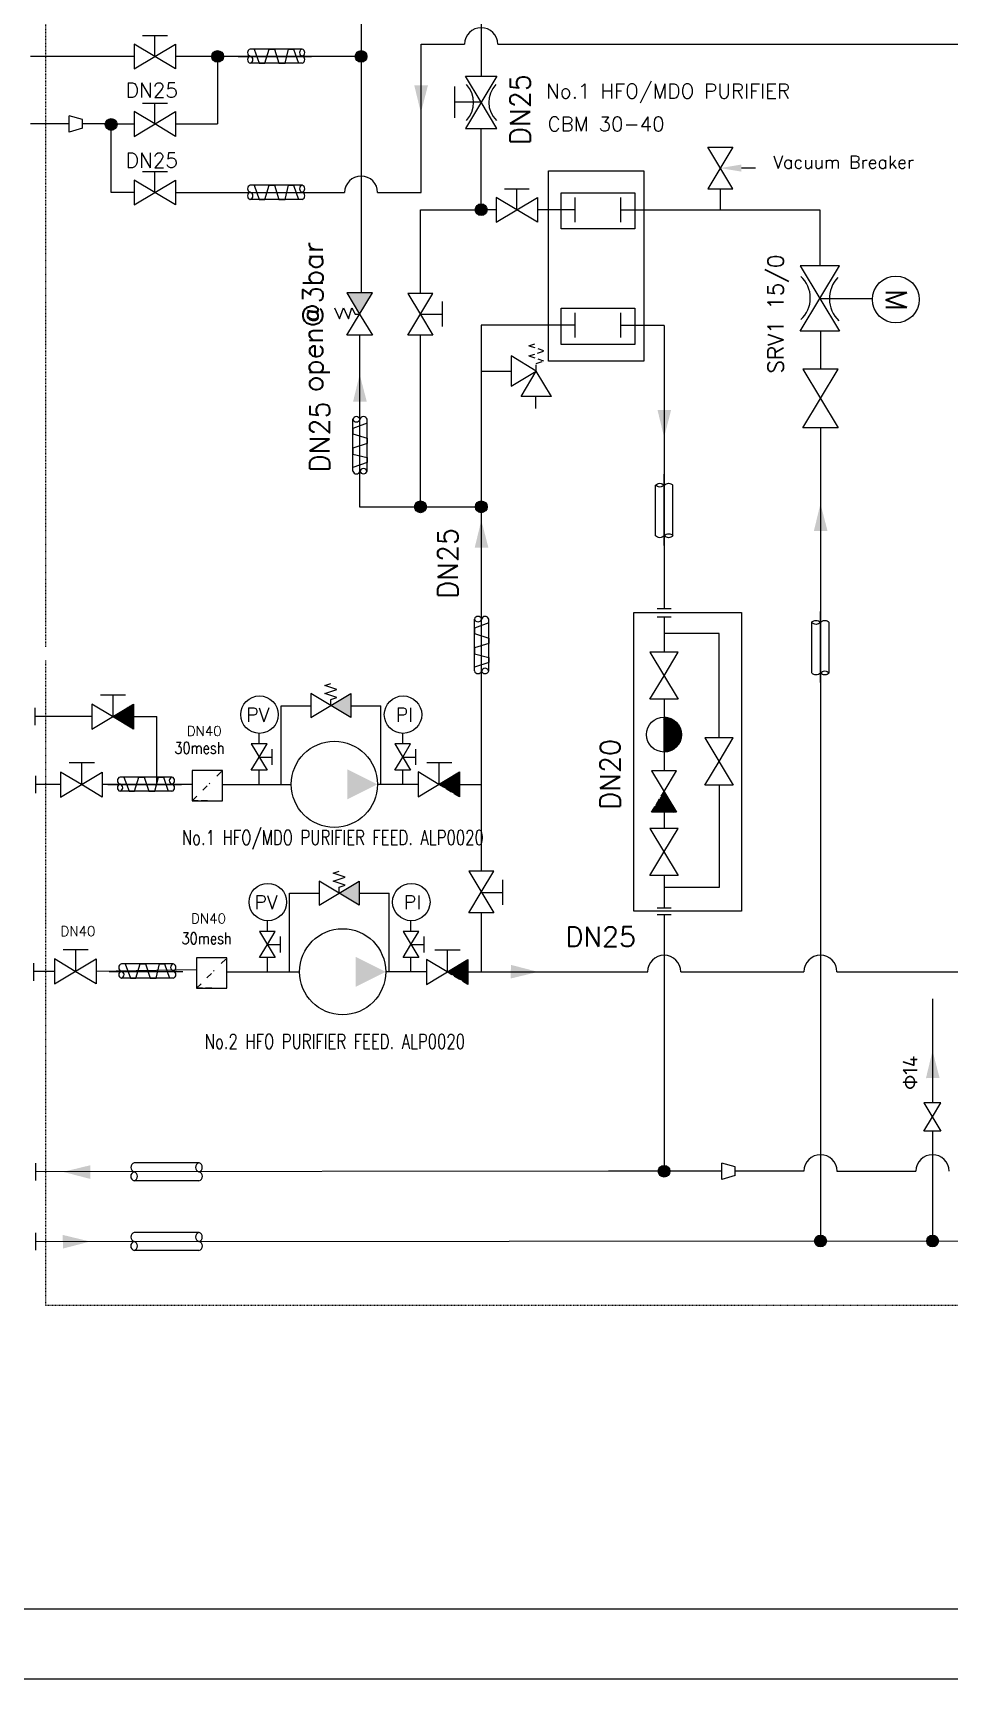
# Model space of a CAD drawing. Header units: inches. Extents: x 244 to 838, y -431 to 471.
# Drawn here: x 466.8 to 597.7, y -431.2 to -195.8 of the extents above; entities that cross this region are included whole.
import ezdxf

# ---------------------------------------------------------------- set-up
doc = ezdxf.new("R2010")
doc.units = ezdxf.units.IN
doc.header["$MEASUREMENT"] = 0
for name, pattern in [('CADRA_SOLID', [0]), ('CENTER2', [28.575, 19.05, -3.175, 3.175, -3.175]), ('DASHED', [19.05, 12.7, -6.35]), ('PHANTOM2', [1.25, 0.625, -0.125, 0.125, -0.125, 0.125, -0.125])]:
    doc.linetypes.add(name, pattern=pattern)
for name, color, linetype in [('002 0 ANCILLARY BLOCKS SKETCH No. 1-2-3-4-5', 7, 'Continuous'), ('003 0 HEATING SYSTEM SKETCH No. 1-2-3', 7, 'Continuous'), ('003 HEATING SYSTEM SKETCH No. 1-2-3', 7, 'Continuous'), ('1', 3, 'CADRA_SOLID'), ('10', 2, 'Continuous'), ('25', 2, 'Continuous'), ('35', 3, 'Continuous'), ('70', 5, 'Continuous'), ('DASHED', 2, 'DASHED'), ('DIMENS-DMEK0', 2, 'Continuous'), ('EQUIP', 2, 'Continuous'), ('GGGG', 8, 'Continuous'), ('TEXT__-DMEK0', 4, 'Continuous'), ('YTTERG-4', 3, 'Continuous'), ('YTTERG-LMEK0', 4, 'Continuous')]:
    doc.layers.add(name, color=color, linetype=linetype)
doc.layers.add('AM_8', color=1, linetype='Continuous', lineweight=25)
doc.styles.add('ROMANS', font='ROMANS')
doc.styles.add('XT05_0', font='romans', dxfattribs={"height": 50})
doc.linetypes.add('Amzigzag', pattern='A,0.0001,[135,ltypeshp.shx,S=0.04,R=0,X=0,Y=0],-11', length=11.0001)

# ---------------------------------------------------------------- blocks, each defined once
blk = doc.blocks.new('A$C80E2')
at = {"layer": 'EQUIP'}
for p, q in [((0.93, 1.55), (4.76, 1.55)), ((0.93, 0.23), (4.76, 0.23))]:
    blk.add_line(p, q, dxfattribs=at)
at = {"layer": 'EQUIP', "linetype": 'CENTER2'}
blk.add_line((0.2, 0.89), (5.58, 0.89), dxfattribs=at)
at = {"layer": 'EQUIP'}
for centre, start, end in [((1.22, 1.22), 131.5633, 228.4367), ((0.64, 1.22), 311.5633, 48.4367), ((4.46, 1.22), 311.5633, 48.4367), ((1.22, 0.56), 131.5633, 228.4367), ((5.05, 0.56), 131.5633, 228.4367), ((4.46, 0.56), 311.5633, 48.4367)]:
    blk.add_arc(centre, 0.441, start, end, dxfattribs=at)
blk = doc.blocks.new('0PIL')
at = {"layer": '25'}
blk.add_solid([(0, 0), (0, 0), (6, 1.5), (6, -1.5)], dxfattribs=at)
blk = doc.blocks.new('A$CC194')
at = {"layer": 'EQUIP', "xscale": -0.3440110905000001, "yscale": 0.3440110905000001, "zscale": 0.3440110905000001, "rotation": 90.45835645800044}
blk.add_blockref('0PIL', (0.54, 2.09), dxfattribs=at)
blk = doc.blocks.new('A$C72F5')
at = {"rotation": 90}
blk.add_blockref('A$CC194', (2.11, -0.03), dxfattribs=at)
blk = doc.blocks.new('A$C63A4')
at = {"rotation": 180}
blk.add_blockref('A$C72F5', (2.09, 1.06), dxfattribs=at)
blk = doc.blocks.new('A$CD0D2')
blk.add_blockref('A$C63A4', (0.02, -0.01))
blk = doc.blocks.new('A$CB0B5')
at = {"rotation": 180}
blk.add_blockref('A$CD0D2', (2.14, 1.06), dxfattribs=at)
blk = doc.blocks.new('A$C4BE57EB7')
at = {"layer": '10'}
for p, q in [((0.53, 3.2), (12.21, 3.2)), ((0.53, 0), (12.21, 0))]:
    blk.add_line(p, q, dxfattribs=at)
for centre, radius, start, end in [((0.76, 2.4), 0.833, 106.0873, 253.9127), ((12.44, 2.4), 0.833, 106.0873, 253.9127), ((11.98, 2.4), 0.833, 286.0873, 73.9127), ((0.77, 0.8), 0.836, 106.8834, 253.1166), ((0.3, 0.8), 0.833, 286.0873, 73.9127), ((11.97, 0.8), 0.836, 286.8834, 73.1166)]:
    blk.add_arc(centre, radius, start, end, dxfattribs=at)
blk = doc.blocks.new('V')
at = {"layer": 'EQUIP'}
for p, q in [((5, -3), (-5, 3)), ((-5, 3), (-5, -3)), ((-5, -3), (0, 0)), ((0, 0), (5, 3)), ((5, 3), (5, -3))]:
    blk.add_line(p, q, dxfattribs=at)
blk = doc.blocks.new('PRV')
at = {"layer": 'DASHED'}
for p, q in [((0, 0), (1.325, 0)), ((1.3475, -0.0075), (1.8, 1.35)), ((1.8, 1.35), (2.7, -1.35)), ((2.7, -1.35), (3.6, 1.35)), ((3.6, 1.35), (4.5, -1.35)), ((4.5, -1.35), (4.95, 0))]:
    blk.add_line(p, q, dxfattribs=at)
at = {"layer": 'DASHED', "xscale": 0.9, "yscale": 0.9, "zscale": 0.9, "rotation": 270}
blk.add_blockref('V', (0, 0), dxfattribs=at)
blk = doc.blocks.new('0MSOV')
at = {"layer": 'EQUIP'}
for p, q in [((-3, 5), (3, 5)), ((0, 0), (0, 5))]:
    blk.add_line(p, q, dxfattribs=at)
at = {"layer": '1'}
blk.add_blockref('V', (0, 0), dxfattribs=at)
blk = doc.blocks.new('DARROWS')
at = {"color": 0}
blk.add_solid([(0, 0), (0, 0), (-3, -0.5), (-3, 0.5)], dxfattribs=at)
blk = doc.blocks.new('1234')
at = {"layer": '003 HEATING SYSTEM SKETCH No. 1-2-3', "color": 7, "linetype": 'Continuous'}
for p, q in [((17058.2, 766.3), (17015.9, 836.9)), ((17058.2, 836.9), (17015.9, 766.3)), ((17015.9, 836.9), (17058.2, 836.9)), ((17097, 801.6), (17073, 801.6)), ((17015.9, 766.3), (17058.2, 766.3)), ((17037, 766.3), (17037, 730.9))]:
    blk.add_line(p, q, dxfattribs=at)
at = {"layer": '003 HEATING SYSTEM SKETCH No. 1-2-3', "color": 7, "xscale": 12, "yscale": 12, "zscale": 12, "rotation": 180}
blk.add_blockref('DARROWS', (17037, 801.6), dxfattribs=at)
blk = doc.blocks.new('0CV')
at = {"layer": '25'}
blk.add_solid([(-0.125, 0), (-0.125, 0), (-4.875, -2.75), (-4.875, 2.75)], dxfattribs=at)
blk.add_blockref('V', (0, 0), dxfattribs=at)
blk = doc.blocks.new('A$C22B5')
at = {"layer": 'EQUIP', "xscale": 0.393155532, "yscale": 0.393155532, "zscale": 0.393155532, "rotation": 270}
blk.add_blockref('0CV', (1.35, 2.11), dxfattribs=at)
blk = doc.blocks.new('FO PURIFIER')
at = {"layer": '25'}
h = blk.add_hatch(color=8, dxfattribs=at)
h.dxf.hatch_style = 1
h.paths.add_polyline_path([(6633.7, -2617.9, 0.414214), (6621.7, -2605.9), (6621.7, -2629.9, 0.414214)])
h.paths.add_polyline_path([(6621.7, -2605.9, 0.414214), (6609.6, -2617.9), (6621.7, -2617.9)])
h.paths.add_polyline_path([(6621.7, -2617.9), (6609.6, -2617.9, 0.414214), (6621.7, -2629.9)])
h = blk.add_hatch(color=8, dxfattribs=at)
h.dxf.hatch_style = 1
h.paths.add_polyline_path([(6926.6, -2617.9, 0.414214), (6914.6, -2605.9), (6914.6, -2629.9, 0.414214)])
h.paths.add_polyline_path([(6914.6, -2605.9, 0.414214), (6902.5, -2617.9), (6914.6, -2617.9)])
h.paths.add_polyline_path([(6914.6, -2617.9), (6902.5, -2617.9, 0.414214), (6914.6, -2629.9)])
h = blk.add_hatch(color=8, dxfattribs=at)
h.dxf.hatch_style = 1
h.paths.add_polyline_path([(6416.4, -2756.9, 0.414214), (6404.4, -2744.9), (6404.4, -2769, 0.414214)])
h.paths.add_polyline_path([(6404.4, -2744.9, 0.414214), (6392.3, -2756.9), (6404.4, -2756.9)])
h.paths.add_polyline_path([(6404.4, -2756.9), (6392.3, -2756.9, 0.414214), (6404.4, -2769)])
h = blk.add_hatch(color=8, dxfattribs=at)
h.dxf.hatch_style = 1
h.paths.add_polyline_path([(7171.8, -2931, 0.414214), (7159.7, -2918.9), (7159.7, -2943, 0.414214)])
h.paths.add_polyline_path([(7159.7, -2918.9, 0.414214), (7147.7, -2931), (7159.7, -2931)])
h.paths.add_polyline_path([(7159.7, -2931), (7147.7, -2931, 0.414214), (7159.7, -2943)])
h = blk.add_hatch(color=8, dxfattribs=at)
h.dxf.hatch_style = 1
h.paths.add_polyline_path([(7047.8, -3537.7, 0.414214), (7035.8, -3525.7), (7035.8, -3549.7, 0.414214)])
h.paths.add_polyline_path([(7035.8, -3525.7, 0.414214), (7023.7, -3537.7), (7035.8, -3537.7)])
h.paths.add_polyline_path([(7035.8, -3537.7), (7023.7, -3537.7, 0.414214), (7035.8, -3549.7)])
h = blk.add_hatch(color=8, dxfattribs=at)
h.dxf.hatch_style = 1
h.paths.add_polyline_path([(7172, -3537.7, 0.414214), (7159.9, -3525.7), (7159.9, -3549.7, 0.414214)])
h.paths.add_polyline_path([(7159.9, -3525.7, 0.414214), (7147.9, -3537.7), (7159.9, -3537.7)])
h.paths.add_polyline_path([(7159.9, -3537.7), (7147.9, -3537.7, 0.414214), (7159.9, -3549.7)])
h = blk.add_hatch(color=8, dxfattribs=at)
h.dxf.hatch_style = 1
h.paths.add_polyline_path([(7545.1, -4894.7, 0.414214), (7533.1, -4882.7), (7533.1, -4906.8, 0.414214)])
h.paths.add_polyline_path([(7533.1, -4882.7, 0.414214), (7521.1, -4894.7), (7533.1, -4894.7)])
h.paths.add_polyline_path([(7533.1, -4894.7), (7521.1, -4894.7, 0.414214), (7533.1, -4906.8)])
h = blk.add_hatch(color=8, dxfattribs=at)
h.dxf.hatch_style = 1
h.paths.add_polyline_path([(7864.3, -5037.1, 0.414214), (7852.3, -5025.1), (7852.3, -5049.1, 0.414214)])
h.paths.add_polyline_path([(7852.3, -5025.1, 0.414214), (7840.3, -5037.1), (7852.3, -5037.1)])
h.paths.add_polyline_path([(7852.3, -5037.1), (7840.3, -5037.1, 0.414214), (7852.3, -5049.1)])
h = blk.add_hatch(color=8, dxfattribs=at)
h.dxf.hatch_style = 1
h.paths.add_polyline_path([(8093.1, -5037.1, 0.414214), (8081.1, -5025.1), (8081.1, -5049.1, 0.414214)])
h.paths.add_polyline_path([(8081.1, -5025.1, 0.414214), (8069, -5037.1), (8081.1, -5037.1)])
h.paths.add_polyline_path([(8081.1, -5037.1), (8069, -5037.1, 0.414214), (8081.1, -5049.1)])
at = {"layer": 'AM_8'}
h = blk.add_hatch(dxfattribs=at)
h.set_pattern_fill('_U', color=8, angle=45, style=0, pattern_type=0)
h.set_pattern_definition([(45, (1337.4216, -4013.3773), (-0.70710678, 0.70710678), [])])
h.paths.add_polyline_path([(6407.4, -3966.1), (6449.8, -3991.6), (6449.8, -3940.7)])
h = blk.add_hatch(dxfattribs=at)
h.set_pattern_fill('_U', color=8, angle=45, style=0, pattern_type=0)
h.set_pattern_definition([(45, (1327.5483, -3985.0335), (-0.70710678, 0.70710678), [])])
h.paths.add_polyline_path([(7507.6, -4161.5), (7558.6, -4161.5), (7533.1, -4119)])
at = {"layer": 'DIMENS-DMEK0', "linetype": 'Continuous'}
h = blk.add_hatch(color=8, dxfattribs=at)
h.dxf.hatch_style = 1
h.paths.add_polyline_path([(6852.6, -3943.7), (6893.4, -3919.3), (6893.4, -3968.2)])
h = blk.add_hatch(dxfattribs=at)
h.set_pattern_fill('ANSI31', color=8, scale=0.5, style=0)
h.set_pattern_definition([(45, (1338.788, -4256.5376), (-1.122532, 1.122532), [])])
h.paths.add_polyline_path([(7115.8, -4130.2), (7115.8, -4079.3), (7073.3, -4104.7)])
h = blk.add_hatch(color=8, dxfattribs=at)
h.dxf.hatch_style = 1
h.paths.add_polyline_path([(6910.3, -4351), (6910.3, -4302), (6869.6, -4326.5)])
h = blk.add_hatch(dxfattribs=at)
h.set_pattern_fill('ANSI31', color=8, scale=0.5, style=0)
h.set_pattern_definition([(45, (1355.7028, -4639.3368), (-1.122532, 1.122532), [])])
h.paths.add_polyline_path([(7132.7, -4513), (7132.7, -4462), (7090.3, -4487.5)])
at = {"layer": 'EQUIP'}
h = blk.add_hatch(dxfattribs=at)
h.set_pattern_fill('ANSI31', color=8, scale=1.575, style=0)
h.set_pattern_definition([(45, (-2927.99329, -5125.74747), (-0.1392116475, 0.1392116475), [])])
h.paths.add_polyline_path([(7532.9, -4038.5, 0.413619), (7568.4, -4002.9, 0.414808), (7532.8, -3967.3)])
at = {"color": 8}
for p, q in [((6663.4, -2617.9), (6813.6, -2617.9)), ((6663.4, -2896), (6813.6, -2896)), ((7159.9, -3260.7), (7220.8, -3260.7)), ((6911.6, -3303.6), (6911.6, -3453.8)), ((7159.9, -3742.1), (7159.9, -3892.3)), ((7533.1, -3930.8), (7533.1, -4076.6)), ((6397.6, -4104.7), (6547.8, -4104.7)), ((7533.1, -4161.5), (7533.1, -4194.6)), ((6400.3, -4486.5), (6550.5, -4486.5))]:
    blk.add_line(p, q, dxfattribs=at)
at = {"color": 8, "linetype": 'Continuous'}
for p, q in [((7444.2, -2931), (7851.2, -2931)), ((7851.2, -2931), (7851.2, -3045.3)), ((7533.1, -3167.3), (7533.3, -3745.2)), ((7852.2, -3179.1), (7852.2, -3256.3)), ((7533, -3762.1), (7533.1, -3834.5)), ((7645.5, -3796.5), (7533.1, -3796.5)), ((7645.5, -4009.7), (7645.5, -3796.5)), ((7645.5, -4106), (7645.5, -4315.2)), ((7533.1, -4290.9), (7533.1, -4356.6)), ((7645.5, -4315.2), (7533.1, -4315.2))]:
    blk.add_line(p, q, dxfattribs=at)
at = {"color": 8}
for centre, radius, start, end in [((7159.7, -2593), 33.8, 0, 180), ((7091.1, -2712), 53.1, 316.3413, 43.6587), ((7227.2, -2711.6), 52, 135.8721, 225.4777), ((6914.6, -2896), 33.8, 0, 180), ((7771.5, -3111.3), 60.1, 312.6282, 47.3718), ((7933.1, -3112.4), 62.6, 136.4477, 226.343), ((7533.3, -4487.5), 33.8, 0, 180), ((7852.2, -4487.5), 33.8, 0, 180), ((7852.3, -4894.7), 33.8, 0, 180), ((8081.1, -4894.7), 33.8, 0, 180)]:
    blk.add_arc(centre, radius, start, end, dxfattribs=at)
at = {"layer": '002 0 ANCILLARY BLOCKS SKETCH No. 1-2-3-4-5', "color": 8}
for p, q in [((7351.1, -2905.9), (7351.1, -2956.1)), ((7444.2, -2905.9), (7444.2, -2956.1)), ((7351.1, -3141.7), (7351.1, -3191.9)), ((7444.2, -3141.7), (7444.2, -3191.9))]:
    blk.add_line(p, q, dxfattribs=at)
at = {"layer": '003 0 HEATING SYSTEM SKETCH No. 1-2-3', "color": 8}
for p, q in [((7297.2, -3240.3), (7297.2, -2851.5)), ((7297.2, -2851.5), (7491.6, -2851.5)), ((7491.6, -2851.5), (7491.6, -3240.3)), ((7533.1, -3167.3), (7444.2, -3167.3)), ((7491.6, -3240.3), (7297.2, -3240.3))]:
    blk.add_line(p, q, dxfattribs=at)
at = {"layer": '003 HEATING SYSTEM SKETCH No. 1-2-3', "color": 8, "linetype": 'Continuous'}
for p, q in [((6860.4, -3131.3), (6870.6, -3153.7)), ((6870.6, -3153.7), (6878.5, -3131.3)), ((6878.5, -3131.3), (6888.7, -3153.7)), ((6888.7, -3153.7), (6896, -3131.3)), ((6896, -3131.3), (6902.6, -3144)), ((6902.6, -3144), (6911.6, -3144))]:
    blk.add_line(p, q, dxfattribs=at)
at = {"layer": '1', "color": 8, "linetype": 'Continuous'}
blk.add_line((6621.7, -2617.9), (6621.7, -2755.9), dxfattribs=at)
at = {"layer": '10', "color": 8}
for p, q in [((6794.3, -2602.8), (6688.3, -2602.8)), ((6794.3, -2631.8), (6688.3, -2631.8)), ((6794.3, -2880.9), (6688.3, -2880.9)), ((6794.3, -2909.9), (6688.3, -2909.9)), ((6897.7, -3465), (6897.7, -3359)), ((6926.7, -3465), (6926.7, -3359)), ((7146.1, -3873), (7146.1, -3767)), ((7175.1, -3873), (7175.1, -3767)), ((6528.5, -4089.6), (6422.5, -4089.6)), ((6528.5, -4118.6), (6422.5, -4118.6)), ((6531.2, -4471.4), (6425.2, -4471.4)), ((6531.2, -4500.4), (6425.2, -4500.4))]:
    blk.add_line(p, q, dxfattribs=at)
for centre, radius, start, end in [((6690.4, -2624.5), 7.55, 106.0873, 253.9127), ((6690.5, -2610), 7.58, 106.8834, 253.1166), ((6686.2, -2624.5), 7.55, 286.0873, 73.9127), ((6796.4, -2610), 7.55, 106.0873, 253.9127), ((6792.1, -2610), 7.58, 286.8834, 73.1166), ((6792.2, -2624.5), 7.55, 286.0873, 73.9127), ((6690.5, -2888.1), 7.58, 106.8834, 253.1166), ((6796.4, -2888.1), 7.55, 106.0873, 253.9127), ((6792.1, -2888.1), 7.58, 286.8834, 73.1166), ((6690.4, -2902.6), 7.55, 106.0873, 253.9127), ((6686.2, -2902.6), 7.55, 286.0873, 73.9127), ((6792.2, -2902.6), 7.55, 286.0873, 73.9127), ((6905, -3361.1), 7.55, 16.0873, 163.9127), ((6905, -3356.9), 7.55, 196.0873, 343.9127), ((6919.5, -3361.2), 7.58, 16.8834, 163.1166), ((6919.5, -3467.1), 7.55, 16.0873, 163.9127), ((6905, -3462.9), 7.55, 196.0873, 343.9127), ((6919.5, -3462.8), 7.58, 196.8834, 343.1166), ((7153.3, -3769.1), 7.55, 16.0873, 163.9127), ((7167.8, -3769.2), 7.58, 16.8834, 163.1166), ((7153.3, -3764.9), 7.55, 196.0873, 343.9127), ((7153.3, -3870.9), 7.55, 196.0873, 343.9127), ((7167.8, -3875.1), 7.55, 16.0873, 163.9127), ((7167.8, -3870.8), 7.58, 196.8834, 343.1166), ((6424.7, -4096.8), 7.58, 106.8834, 253.1166), ((6530.6, -4096.8), 7.55, 106.0873, 253.9127), ((6526.3, -4096.8), 7.58, 286.8834, 73.1166), ((6424.6, -4111.4), 7.55, 106.0873, 253.9127), ((6420.4, -4111.4), 7.55, 286.0873, 73.9127), ((6526.4, -4111.4), 7.55, 286.0873, 73.9127), ((6427.3, -4493.1), 7.55, 106.0873, 253.9127), ((6427.4, -4478.6), 7.58, 106.8834, 253.1166), ((6423.1, -4493.1), 7.55, 286.0873, 73.9127), ((6533.3, -4478.6), 7.55, 106.0873, 253.9127), ((6529, -4478.6), 7.58, 286.8834, 73.1166), ((6529.1, -4493.1), 7.55, 286.0873, 73.9127)]:
    blk.add_arc(centre, radius, start, end, dxfattribs=at)
at = {"layer": '25', "color": 8}
for p, q in [((6696.1, -2602.8), (6706.8, -2631.8)), ((6718, -2631.8), (6726.9, -2602.8)), ((6726.9, -2602.8), (6737.9, -2602.8)), ((6737.9, -2602.8), (6747, -2631.8)), ((6759.6, -2631.8), (6766.6, -2602.8)), ((6766.6, -2602.8), (6776.8, -2602.8)), ((6776.8, -2602.8), (6786.5, -2631.8)), ((6706.8, -2631.8), (6718, -2631.8)), ((6747, -2631.8), (6759.6, -2631.8)), ((6696.1, -2880.9), (6706.8, -2909.9)), ((6718, -2909.9), (6726.9, -2880.9)), ((6726.9, -2880.9), (6737.9, -2880.9)), ((6737.9, -2880.9), (6747, -2909.9)), ((6759.6, -2909.9), (6766.6, -2880.9)), ((6766.6, -2880.9), (6776.8, -2880.9)), ((6776.8, -2880.9), (6786.5, -2909.9)), ((6706.8, -2909.9), (6718, -2909.9)), ((6747, -2909.9), (6759.6, -2909.9)), ((6926.7, -3366.7), (6897.7, -3377.5)), ((6897.7, -3377.5), (6897.7, -3388.7)), ((6897.7, -3388.7), (6926.7, -3397.6)), ((6926.7, -3408.6), (6897.7, -3417.7)), ((6897.7, -3417.7), (6897.7, -3430.3)), ((6926.7, -3397.6), (6926.7, -3408.6)), ((6897.7, -3430.3), (6926.7, -3437.2)), ((6926.7, -3447.4), (6897.7, -3457.2)), ((6926.7, -3437.2), (6926.7, -3447.4)), ((7175.1, -3774.8), (7146.1, -3785.6)), ((7146.1, -3785.6), (7146.1, -3796.8)), ((7146.1, -3796.8), (7175.1, -3805.7)), ((7175.1, -3816.6), (7146.1, -3825.8)), ((7146.1, -3825.8), (7146.1, -3838.3)), ((7175.1, -3805.7), (7175.1, -3816.6)), ((7146.1, -3838.3), (7175.1, -3845.3)), ((7175.1, -3855.5), (7146.1, -3865.2)), ((7175.1, -3845.3), (7175.1, -3855.5)), ((6430.3, -4089.6), (6441.1, -4118.6)), ((6452.3, -4118.6), (6461.2, -4089.6)), ((6461.2, -4089.6), (6472.1, -4089.6)), ((6472.1, -4089.6), (6481.3, -4118.6)), ((6493.8, -4118.6), (6500.8, -4089.6)), ((6500.8, -4089.6), (6511, -4089.6)), ((6511, -4089.6), (6520.7, -4118.6)), ((6441.1, -4118.6), (6452.3, -4118.6)), ((6481.3, -4118.6), (6493.8, -4118.6)), ((6432.9, -4471.4), (6443.7, -4500.4)), ((6443.7, -4500.4), (6454.9, -4500.4)), ((6454.9, -4500.4), (6463.8, -4471.4)), ((6463.8, -4471.4), (6474.7, -4471.4)), ((6474.7, -4471.4), (6483.9, -4500.4)), ((6483.9, -4500.4), (6496.4, -4500.4)), ((6496.4, -4500.4), (6503.4, -4471.4)), ((6503.4, -4471.4), (6513.6, -4471.4)), ((6513.6, -4471.4), (6523.4, -4500.4))]:
    blk.add_line(p, q, dxfattribs=at)
for centre in [(6621.7, -2617.9), (6914.6, -2617.9), (6404.4, -2756.9), (7159.7, -2931), (7035.8, -3537.7), (7159.9, -3537.7), (7533.1, -4894.7), (7852.3, -5037.1), (8081.1, -5037.1)]:
    blk.add_circle(centre, 12, dxfattribs=at)
for points in [[(7533.1, -3395.6), (7533.1, -3395.6), (7519.6, -3339.7), (7547.5, -3339.9)], [(6947.9, -4104.5), (6886.7, -4074), (6886.7, -4135.1)], [(6964.8, -4487.3), (6903.6, -4456.8), (6903.6, -4517.9)]]:
    blk.add_solid(points, dxfattribs=at)
at = {"layer": '25', "color": 8, "linetype": 'DASHED'}
blk.add_solid([(7533.1, -4120.1), (7533.1, -4120.1), (7509.7, -4160.4), (7556.4, -4160.4)], dxfattribs=at)
at = {"layer": '35', "color": 8}
for p, q in [((6403.5, -2755.9), (6452.8, -2755.9)), ((6536, -2755.9), (6621.7, -2755.9)), ((6404.4, -2896), (6404.4, -2756.9)), ((6451.7, -2896), (6404.4, -2896)), ((7035.8, -3102.3), (7035.8, -2931)), ((7035.8, -2931), (7159.7, -2931)), ((7035.8, -3537.7), (7035.8, -3187.2)), ((6706.5, -4022.1), (6706.5, -4000.4)), ((6999.5, -4022.1), (6999.5, -4000.4)), ((6723.5, -4404.9), (6723.5, -4383.2)), ((7016.4, -4404.9), (7016.4, -4383.2))]:
    blk.add_line(p, q, dxfattribs=at)
at = {"layer": '35', "color": 8, "linetype": 'Continuous'}
for p, q in [((6570.1, -4076.2), (6570.1, -4137.9)), ((6631.8, -4076.2), (6570.1, -4076.2)), ((6631.8, -4137.9), (6631.8, -4076.2)), ((6570.1, -4137.9), (6631.8, -4137.9)), ((6578.9, -4458.9), (6578.9, -4520.6)), ((6640.6, -4458.9), (6578.9, -4458.9)), ((6640.6, -4520.6), (6640.6, -4458.9)), ((6578.9, -4520.6), (6640.6, -4520.6))]:
    blk.add_line(p, q, dxfattribs=at)
at = {"layer": '35', "color": 8, "linetype": 'DASHED'}
for p, q in [((6620.4, -4087.5), (6631.8, -4076.2)), ((6570.1, -4137.9), (6581.2, -4126.7)), ((6591.2, -4116.7), (6605.8, -4102.1)), ((6600.9, -4137.9), (6570.1, -4137.9)), ((6629.2, -4470.3), (6640.6, -4458.9)), ((6600, -4499.5), (6614.6, -4484.9)), ((6578.9, -4520.6), (6590, -4509.5)), ((6609.7, -4520.6), (6578.9, -4520.6))]:
    blk.add_line(p, q, dxfattribs=at)
at = {"layer": '35', "color": 8}
for points in [[(7322.8, -2896.2), (7473.1, -2896.2), (7473.1, -2970.2), (7322.8, -2970.2)], [(7322.8, -3132), (7473.1, -3132), (7473.1, -3206), (7322.8, -3206)]]:
    blk.add_lwpolyline(points, close=True, dxfattribs=at)
blk.add_circle((8006.1, -3114.4), 47.8, dxfattribs=at)
at = {"layer": '35', "color": 8, "linetype": 'Continuous'}
for centre in [(6707.2, -3962.2), (7000.2, -3962.2), (6724.2, -4345), (7017.1, -4345)]:
    blk.add_circle(centre, 38.2, dxfattribs=at)
at = {"layer": 'DASHED', "color": 8}
for p, q in [((7256.9, -3209.1), (7272.3, -3203.9)), ((7287.8, -3219.4), (7256.9, -3209.1)), ((7256.9, -3229.7), (7287.8, -3219.4)), ((7287.8, -3240), (7256.9, -3229.7)), ((7272.3, -3245.2), (7287.8, -3240)), ((7272.3, -3260.7), (7272.3, -3245.5))]:
    blk.add_line(p, q, dxfattribs=at)
at = {"layer": 'DASHED', "color": 8, "linetype": 'Continuous'}
for centre in [(6860, -4104.5), (6876.9, -4487.3)]:
    blk.add_circle(centre, 87.9, dxfattribs=at)
at = {"layer": 'DIMENS-DMEK0', "color": 8, "linetype": 'PHANTOM2'}
for p, q in [((6271.3, -3824), (6271.3, -687.8)), ((6271.3, -5169.2), (6271.3, -3851.6)), ((9868.6, -5169.2), (6271.3, -5169.2))]:
    blk.add_line(p, q, dxfattribs=at)
at = {"layer": 'DIMENS-DMEK0', "color": 8, "linetype": 'Continuous'}
for p, q in [((7037.2, -2896), (7037.2, -2593)), ((7037.2, -2593), (7126, -2593)), ((7193.5, -2593), (8647.8, -2593)), ((6535.9, -2896), (6880.8, -2896)), ((6948.3, -2896), (7037.2, -2896)), ((7852.2, -3376.7), (7852.3, -5037.1)), ((7533.1, -4370.5), (7533.1, -4894.7)), ((7567.1, -4487.5), (7818.5, -4487.5)), ((7419.6, -4894.7), (6249.9, -4895.9)), ((7651.9, -4894.7), (7419.6, -4894.7)), ((7818.5, -4894.7), (7678.4, -4894.7)), ((7886, -4894.7), (8047.3, -4894.7)), ((6249.9, -5038), (8183.5, -5037.1))]:
    blk.add_line(p, q, dxfattribs=at)
at = {"layer": 'EQUIP', "color": 8}
for p, q in [((6519.1, -2575.8), (6468.5, -2575.8)), ((6493.8, -2617.9), (6493.8, -2575.8)), ((6451.7, -2592.6), (6451.7, -2643.2)), ((6451.7, -2643.2), (6535.9, -2592.6)), ((6493.8, -2617.9), (6451.7, -2592.6)), ((6535.9, -2643.2), (6493.8, -2617.9)), ((6535.9, -2592.6), (6535.9, -2643.2)), ((6519.1, -2713.8), (6468.6, -2713.8)), ((6493.8, -2755.9), (6493.8, -2713.8)), ((6345.8, -2746.6), (6318.4, -2739.2)), ((6318.4, -2772.6), (6318.4, -2739.2)), ((6345.8, -2764.2), (6345.8, -2746.6)), ((6451.7, -2730.6), (6451.7, -2781.2)), ((6451.7, -2781.2), (6536, -2730.6)), ((6493.8, -2755.9), (6451.7, -2730.6)), ((6536, -2781.2), (6493.8, -2755.9)), ((6536, -2730.6), (6536, -2781.2)), ((6345.8, -2764.2), (6318.4, -2772.6)), ((6519.1, -2853.9), (6468.5, -2853.9)), ((6493.8, -2896), (6493.8, -2853.9)), ((6451.7, -2870.7), (6451.7, -2921.3)), ((6451.7, -2921.3), (6535.9, -2870.7)), ((6493.8, -2896), (6451.7, -2870.7)), ((6535.9, -2870.7), (6535.9, -2921.3)), ((7257.9, -2888.8), (7207.3, -2888.8)), ((7232.6, -2931), (7232.6, -2888.8)), ((6535.9, -2921.3), (6493.8, -2896)), ((7190.5, -2905.7), (7190.5, -2956.2)), ((7190.5, -2956.2), (7274.8, -2905.7)), ((7232.6, -2931), (7190.5, -2905.7)), ((7274.8, -2905.7), (7274.8, -2956.2)), ((7274.8, -2956.2), (7232.6, -2931)), ((7811.1, -3045.3), (7891.3, -3179.1)), ((7891.3, -3045.3), (7811.1, -3045.3)), ((7851.2, -3112.2), (7891.3, -3045.3)), ((7811.1, -3179.1), (7851.2, -3112.2)), ((7851.2, -3112.2), (7958.4, -3112.2)), ((7891.3, -3179.1), (7811.1, -3179.1)), ((7272.3, -3260.7), (7220.8, -3229.7)), ((7220.8, -3229.7), (7220.8, -3291.6)), ((7220.8, -3291.6), (7272.3, -3260.7)), ((7241.4, -3312.2), (7272.3, -3260.7)), ((7303.3, -3312.2), (7272.3, -3260.7)), ((7816.1, -3256.3), (7888.3, -3376.7)), ((7888.3, -3256.3), (7816.1, -3256.3)), ((7852.2, -3316.5), (7888.3, -3256.3)), ((7303.3, -3312.2), (7241.4, -3312.2)), ((7816.1, -3376.7), (7852.2, -3316.5)), ((7888.3, -3376.7), (7816.1, -3376.7)), ((7504.2, -3834.5), (7562, -3930.8)), ((7562, -3834.5), (7504.2, -3834.5)), ((7533.1, -3882.7), (7562, -3834.5)), ((7504.2, -3930.8), (7533.1, -3882.7)), ((6408.2, -3964.9), (6408.2, -3922.1)), ((7562, -3930.8), (7504.2, -3930.8)), ((6690.5, -4022.1), (6722.6, -4075.6)), ((6722.6, -4022.1), (6690.5, -4022.1)), ((6706.5, -4048.8), (6722.6, -4022.1)), ((6733.3, -4064.9), (6733.3, -4032.8)), ((6983.4, -4022.1), (7015.6, -4075.6)), ((7015.6, -4022.1), (6983.4, -4022.1)), ((6999.5, -4048.8), (7015.6, -4022.1)), ((7026.3, -4064.9), (7026.3, -4032.8)), ((7616.4, -4009.7), (7674.1, -4106)), ((7674.1, -4009.7), (7616.4, -4009.7)), ((7645.2, -4057.8), (7674.1, -4009.7)), ((6344.4, -4103.7), (6344.4, -4060.9)), ((6690.5, -4075.6), (6706.5, -4048.8)), ((6706.5, -4048.8), (6733.3, -4048.8)), ((6983.4, -4075.6), (6999.5, -4048.8)), ((6999.5, -4048.8), (7026.3, -4048.8)), ((7074.2, -4103.5), (7074.2, -4060.7)), ((7616.4, -4106), (7645.2, -4057.8)), ((6722.6, -4075.6), (6690.5, -4075.6)), ((7015.6, -4075.6), (6983.4, -4075.6)), ((7674.1, -4106), (7616.4, -4106)), ((7504, -4194.6), (7561.7, -4290.9)), ((7561.7, -4194.6), (7504, -4194.6)), ((7532.8, -4242.8), (7561.7, -4194.6)), ((7504, -4290.9), (7532.8, -4242.8)), ((7561.7, -4290.9), (7504, -4290.9)), ((7161.2, -4325.3), (7204, -4325.3)), ((6707.4, -4404.9), (6739.5, -4458.4)), ((6739.5, -4404.9), (6707.4, -4404.9)), ((6707.4, -4458.4), (6723.5, -4431.6)), ((6723.5, -4431.6), (6739.5, -4404.9)), ((6723.5, -4431.6), (6750.2, -4431.6)), ((6750.2, -4447.7), (6750.2, -4415.6)), ((7000.4, -4404.9), (7032.5, -4458.4)), ((7032.5, -4404.9), (7000.4, -4404.9)), ((7000.4, -4458.4), (7016.4, -4431.6)), ((7016.4, -4431.6), (7032.5, -4404.9)), ((7016.4, -4431.6), (7043.2, -4431.6)), ((7043.2, -4447.7), (7043.2, -4415.6)), ((6332, -4485.3), (6332, -4442.5)), ((6739.5, -4458.4), (6707.4, -4458.4)), ((7032.5, -4458.4), (7000.4, -4458.4)), ((7091.1, -4486.3), (7091.1, -4443.5)), ((8063.6, -4754.9), (8098.2, -4812.7)), ((8098.2, -4754.9), (8063.6, -4754.9)), ((8080.9, -4783.8), (8098.2, -4754.9)), ((8063.6, -4812.7), (8080.9, -4783.8)), ((8098.2, -4812.7), (8063.6, -4812.7)), ((7678.4, -4885.5), (7651, -4878)), ((7651, -4911.5), (7651, -4878)), ((7678.4, -4903.1), (7651, -4911.5)), ((7678.4, -4903.1), (7678.4, -4885.5))]:
    blk.add_line(p, q, dxfattribs=at)
at = {"layer": 'EQUIP', "color": 8, "linetype": 'Continuous'}
for p, q in [((7010.3, -3187.2), (7061.3, -3102.3)), ((7061.3, -3102.3), (7010.3, -3102.3)), ((7010.3, -3102.3), (7035.8, -3144.8)), ((7079.8, -3118.3), (7079.8, -3169.6)), ((7035.8, -3144.8), (7061.3, -3187.2)), ((7037, -3144), (7079.8, -3144)), ((7061.3, -3187.2), (7010.3, -3187.2)), ((6433.9, -3922.1), (6382.5, -3922.1)), ((6364.9, -3991.6), (6449.8, -3940.7)), ((6407.4, -3966.1), (6364.9, -3940.7)), ((6364.9, -3940.7), (6364.9, -3991.6)), ((6449.8, -3991.6), (6407.4, -3966.1)), ((6449.8, -3940.7), (6449.8, -3991.6)), ((6370.1, -4060.9), (6318.7, -4060.9)), ((7099.8, -4060.7), (7048.5, -4060.7)), ((6301.1, -4130.4), (6386, -4079.5)), ((6343.6, -4104.9), (6301.1, -4079.5)), ((6301.1, -4079.5), (6301.1, -4130.4)), ((6386, -4079.5), (6386, -4130.4)), ((7030.9, -4130.2), (7115.8, -4079.3)), ((7073.3, -4104.7), (7030.9, -4079.3)), ((7030.9, -4079.3), (7030.9, -4130.2)), ((7115.8, -4079.3), (7115.8, -4130.2)), ((7507.6, -4076.6), (7558.6, -4161.5)), ((7558.6, -4076.6), (7507.6, -4076.6)), ((7533.1, -4119), (7558.6, -4076.6)), ((6386, -4130.4), (6343.6, -4104.9)), ((7558.6, -4161.5), (7507.6, -4161.5)), ((7134.5, -4282), (7185.4, -4366.9)), ((7185.4, -4282), (7134.5, -4282)), ((7159.9, -4324.4), (7185.4, -4282)), ((7204, -4350.9), (7204, -4299.6)), ((7134.5, -4366.9), (7159.9, -4324.4)), ((7185.4, -4366.9), (7134.5, -4366.9)), ((6288.7, -4512), (6373.6, -4461)), ((6331.2, -4486.5), (6288.7, -4461)), ((6288.7, -4461), (6288.7, -4512)), ((6357.7, -4442.5), (6306.3, -4442.5)), ((6373.6, -4461), (6373.6, -4512)), ((7047.8, -4513), (7132.7, -4462)), ((7090.3, -4487.5), (7047.8, -4462)), ((7047.8, -4462), (7047.8, -4513)), ((7116.8, -4443.5), (7065.4, -4443.5)), ((7132.7, -4462), (7132.7, -4513)), ((6373.6, -4512), (6331.2, -4486.5))]:
    blk.add_line(p, q, dxfattribs=at)
at = {"layer": 'EQUIP', "color": 8, "linetype": 'DASHED'}
for p, q in [((7115.8, -4130.2), (7073.3, -4104.7)), ((7507.6, -4161.5), (7533.1, -4119)), ((7132.7, -4513), (7090.3, -4487.5))]:
    blk.add_line(p, q, dxfattribs=at)
at = {"layer": 'EQUIP', "color": 8}
blk.add_circle((7532.8, -4002.9), 35.6, dxfattribs=at)
at = {"layer": 'EQUIP', "color": 8, "linetype": 'Continuous'}
blk.add_solid([(6408.4, -3966.1), (6408.4, -3966.1), (6448.8, -3989.5), (6448.8, -3942.8)], dxfattribs=at)
at = {"layer": 'GGGG', "color": 8, "linetype": 'Amzigzag', "ltscale": 0.5}
blk.add_lwpolyline([(7471.1, -3753.6), (7691.4, -3753.6), (7691.4, -4363.6), (7471.1, -4363.6)], close=True, dxfattribs=at)
at = {"layer": 'YTTERG-4', "color": 8}
blk.add_line((6911.6, -3187.4), (6911.6, -3537.7), dxfattribs=at)
at = {"layer": 'YTTERG-LMEK0', "color": 8}
for p, q in [((6914.6, -1821.4), (6914.6, -3100.6)), ((7159.7, -1847.9), (7159.7, -2657.9)), ((6318.4, -2617.9), (6239.9, -2617.9)), ((6451.7, -2617.9), (6318.4, -2617.9)), ((6914.6, -2617.9), (6535.9, -2617.9)), ((6318.4, -2755.9), (6239.9, -2755.9)), ((6403.5, -2755.9), (6345.8, -2755.9)), ((7159.7, -2931), (7159.7, -2764.9)), ((7190.5, -2931), (7159.7, -2931)), ((7351.1, -2931), (7274.8, -2931)), ((7351.1, -3166.8), (7159.9, -3166.8)), ((7159.9, -3166.8), (7159.9, -3214.5)), ((7159.9, -3214.5), (7159.9, -3422.6)), ((7159.9, -3422.6), (7159.9, -3833.2)), ((7159.9, -3422.6), (7159.9, -4104.7)), ((6911.6, -3537.7), (7159.9, -3537.7)), ((7518.8, -3745.2), (7547.3, -3745.2)), ((7518.8, -3762.1), (7547.3, -3762.1)), ((7519.1, -3745.2), (7547.6, -3745.2)), ((6248.7, -3948.3), (6248.7, -3983.9)), ((6364.9, -3966.1), (6248.7, -3966.1)), ((6449.8, -3966.1), (6497.3, -3966.1)), ((6497.1, -3966.1), (6497.1, -4104.7)), ((6751.6, -4104.7), (6751.6, -3943.9)), ((6751.6, -3943.9), (6811.9, -3943.9)), ((6893.4, -3943.9), (6954.8, -3943.9)), ((6954.8, -4104.7), (6954.8, -3943.9)), ((6250, -4087.1), (6250, -4122.7)), ((6706.5, -4104.7), (6706.5, -4075.6)), ((6999.5, -4104.7), (6999.5, -4075.6)), ((6300.3, -4104.9), (6250, -4104.9)), ((6570.1, -4104.7), (6386.7, -4104.7)), ((6631.8, -4104.7), (6772.1, -4104.7)), ((7030.9, -4104.7), (6947.9, -4104.7)), ((7115.8, -4104.7), (7159.9, -4104.7)), ((7159.9, -4104.7), (7159.9, -4282)), ((6768.5, -4487.5), (6768.5, -4326.7)), ((6768.5, -4326.7), (6828.8, -4326.7)), ((6910.3, -4326.7), (6971.7, -4326.7)), ((6971.7, -4487.5), (6971.7, -4326.7)), ((7159.9, -4366.9), (7159.9, -4487.5)), ((7518.8, -4356.6), (7547.3, -4356.6)), ((7518.8, -4370.5), (7547.3, -4370.5)), ((6245.9, -4469.9), (6245.9, -4505.5)), ((6723.5, -4487.5), (6723.5, -4458.4)), ((7016.4, -4487.5), (7016.4, -4458.4)), ((6288.7, -4486.8), (6245.7, -4486.8)), ((6578.9, -4483.2), (6373.6, -4486.5)), ((6640.6, -4487.5), (6789, -4487.5)), ((7047.8, -4487.5), (6964.8, -4487.5)), ((7132.7, -4487.5), (7499.6, -4487.5)), ((7132.7, -4487.5), (7499.6, -4487.5)), ((6249.9, -4877.9), (6249.9, -4913.5)), ((6249.9, -5020.2), (6249.9, -5055.8))]:
    blk.add_line(p, q, dxfattribs=at)
at = {"layer": 'YTTERG-LMEK0', "color": 8, "linetype": 'Continuous'}
for p, q in [((7270.9, -3312.2), (7270.9, -3337.2)), ((7886, -4487.5), (8893.2, -4487.5)), ((8081.1, -4542.8), (8081.1, -4754.9)), ((8081.1, -4812.7), (8081.1, -5037.1))]:
    blk.add_line(p, q, dxfattribs=at)
at = {"color": 8}
for name, p, xscale, yscale, zscale, rotation in [('A$CB0B5', (7022.6, -2734.2), -26.99999999999999, 26.99999999999999, 26.99999999999999, 270), ('A$CD0D2', (6926.3, -3323.5), 26.99999999999999, 26.99999999999999, 26.99999999999999, 90), ('A$C80E2', (7509.3, -3621.9), -26.99999999999999, 26.99999999999999, 26.99999999999999, 270), ('A$CD0D2', (7866.9, -3587.8), 26.99999999999999, 26.99999999999999, 26.99999999999999, 90), ('A$CD0D2', (7174.6, -3621.7), 26.99999999999999, 26.99999999999999, 26.99999999999999, 90), ('A$C80E2', (7828.2, -3902.2), -26.99999999999999, 26.99999999999999, 26.99999999999999, 270), ('A$CD0D2', (8095.7, -4705.2), 26.99999999999999, 26.99999999999999, 26.99999999999999, 90), ('A$C4BE57EB7', (6589.7, -4877.8), 11.34000000000014, 11.34000000000014, 11.34000000000014, 180), ('A$C4BE57EB7', (6589.7, -5020.1), 11.34000000000014, 11.34000000000014, 11.34000000000014, 180)]:
    blk.add_blockref(name, p, dxfattribs=dict(at, xscale=xscale, yscale=yscale, zscale=zscale, rotation=rotation))
for name, p, xscale, yscale, zscale in [('A$C22B5', (6881.8, -3190.6), 22.09434226580492, 22.09434226580492, 22.09434226580492), ('A$CB0B5', (7277.3, -4501.6), -26.99999999999999, 26.99999999999999, 26.99999999999999), ('A$C63A4', (6361.9, -4910.8), -26.99999999999999, 26.99999999999999, 26.99999999999999), ('A$C63A4', (6305.6, -5053.1), 26.99999999999999, 26.99999999999999, 26.99999999999999)]:
    blk.add_blockref(name, p, dxfattribs=dict(at, xscale=xscale, yscale=yscale, zscale=zscale))
at = {"layer": '35', "color": 8, "xscale": 10.70012095891216, "yscale": 10.70012095891216, "zscale": 10.70012095891216, "rotation": 90}
blk.add_blockref('0MSOV', (7159.7, -2711.4), dxfattribs=at)
at = {"layer": '70', "color": 8, "xscale": -9.05830345728009, "yscale": 9.05830345728009, "zscale": 9.058303457280003, "rotation": 270}
for p in [(6852.6, -3943.7), (6869.6, -4326.7)]:
    blk.add_blockref('PRV', p, dxfattribs=at)
at = {"layer": 'DIMENS-DMEK0', "color": 8, "linetype": 'Continuous', "xscale": 1.201622851106268, "yscale": 1.201622851106268, "zscale": 1.201622851106268}
blk.add_blockref('1234', (-12824.4, -3809.2), dxfattribs=at)
at = {"color": 8, "style": 'ROMANS'}
for s, height, p in [('DN25', 30, (6434.1, -2702)), ('DN25', 30, (6434.1, -2845.1)), ('Vacuum Breaker', 26, (7755.8, -2846.8)), ('PV', 28.08, (6680.2, -3976.6)), ('PI', 28.08, (6985.2, -3976.6)), ('DN40', 20, (6558.8, -4005.6)), ('PV', 28.08, (6697.2, -4359.4)), ('PI', 28.08, (7002.1, -4359.4)), ('DN40', 20, (6567.6, -4388.4)), ('DN40', 20, (6301, -4414.3)), ('DN25', 40.5, (7331.8, -4436))]:
    blk.add_text(s, height=height, dxfattribs=at).set_placement(p)
for s, height, p in [('DN25', 40.5, (7259.6, -2798.3)), ('open@3bar', 41.43, (6836.8, -3303.7)), ('DN25', 40.5, (6850.4, -3466.8)), ('DN25', 40.5, (7112, -3725.1)), ('DN20', 40.5, (7443.3, -4156)), ('Ф14', 30, (8050.4, -4728.5))]:
    blk.add_text(s, height=height, rotation=90, dxfattribs=at).set_placement(p)
at = {"color": 8, "style": 'ROMANS', "text_generation_flag": 2}
blk.add_text('M', height=43.2, rotation=270, dxfattribs=at).set_placement((7985.5, -3137.8))
at = {"color": 8, "style": 'ROMANS', "width": 0.8}
for p in [(6533.6, -4042.1), (6548.2, -4431)]:
    blk.add_text('30mesh', height=24, dxfattribs=at).set_placement(p)
at = {"layer": 'TEXT__-DMEK0', "color": 8, "style": 'XT05_0'}
for s, height, p in [('No.1 HFO/MDO PURIFIER ', 29.635, (7292.3, -2703.6)), ('CBM 30-40', 29.64, (7295.3, -2770.6))]:
    blk.add_text(s, height=height, dxfattribs=at).set_placement(p)
blk.add_text('SRV1 15/0', height=32, rotation=90, dxfattribs=at).set_placement((7776.8, -3265.4))
at = {"layer": 'TEXT__-DMEK0', "color": 8, "style": 'XT05_0', "width": 0.75}
for s, p in [('No.1 HFO/MDO PURIFIER FEED. ALP0020', (6548.8, -4228)), ('No.2 HFO PURIFIER FEED. ALP0020', (6595.3, -4644.5))]:
    blk.add_text(s, height=29.635, dxfattribs=at).set_placement(p)
blk = doc.blocks.new('A2')
at = {"color": 5}
blk.add_line((584, 10), (25, 10), dxfattribs=at)
blk.add_line((594, 0), (0, 0))
blk = doc.blocks.new('A3图框')
at = {"ltscale": 5}
blk.add_lwpolyline([(-562.29, -4946.17), (31.71, -4946.17), (31.71, -5366.17), (-562.29, -5366.17)], close=True, dxfattribs=at)
at = {"color": 2}
blk.add_blockref('A2', (-562.29, -5366.17), dxfattribs=at)
blk.add_blockref('A2', (-562.29, -5366.17), dxfattribs=at)

msp = doc.modelspace()

# ---------------------------------------------------------------- block references
at = {"color": 2}
msp.add_blockref('A3图框', (806.22, 4935), dxfattribs=at)
at = {"color": 8, "ltscale": 10, "xscale": 0.07, "yscale": 0.07, "zscale": 0.07}
msp.add_blockref('FO PURIFIER', (29.63, -15.95), dxfattribs=at)

doc.saveas('drawing.dxf')
